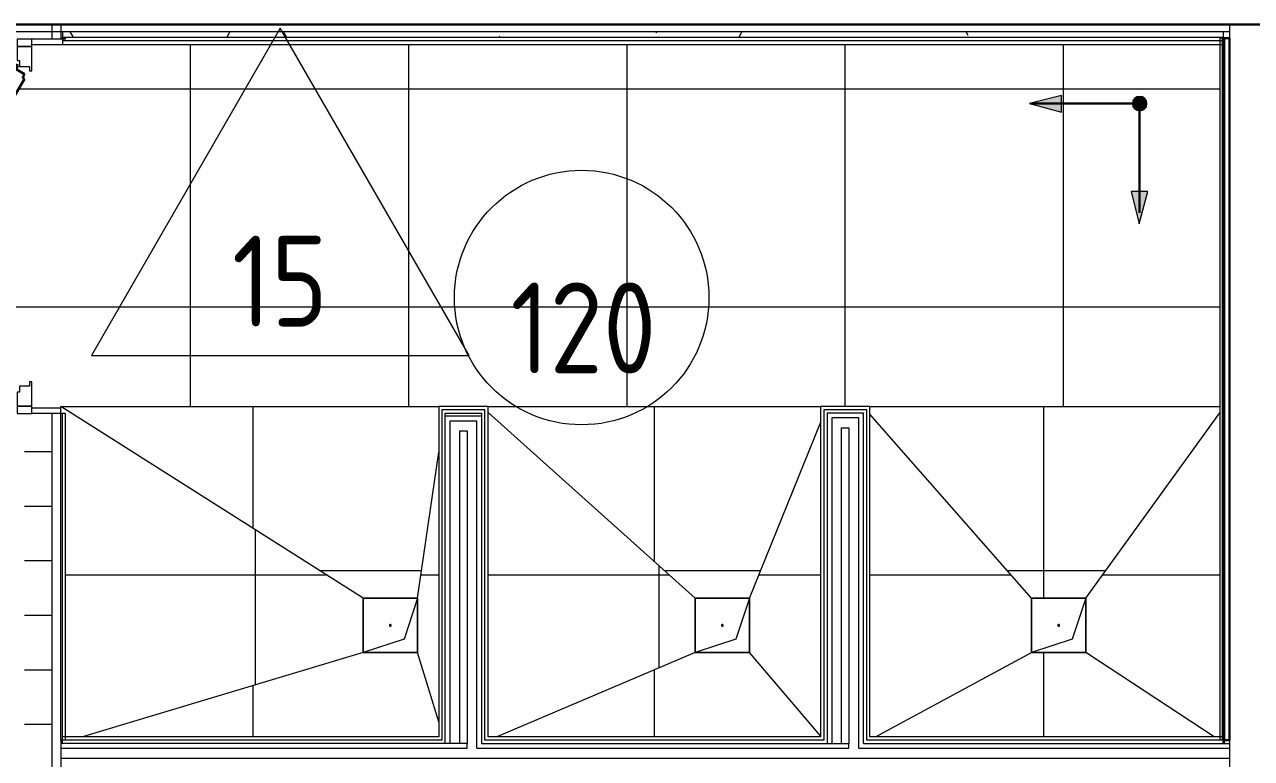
# Model space of a CAD drawing. Header units: millimetres. Extents: x -12447 to 83753, y -46415 to 46712.
# Drawn here: x 21009 to 24383, y 15356 to 17374 of the extents above; entities that cross this region are included whole.
import ezdxf

# ---------------------------------------------------------------- set-up
doc = ezdxf.new("R2010")
doc.units = ezdxf.units.MM
for name, color, linetype, lineweight in [('Двери', 7, 'Continuous', 9), ('Марки', 7, 'Continuous', 20), ('Марки помещений', 7, 'Continuous', 20), ('Обобщенные модели', 7, 'Continuous', 18), ('Перекрытие', 7, 'Continuous', 18), ('Перекрытие штриховка', 7, 'Continuous', 18), ('Стены внутренние', 7, 'Continuous', 18), ('Стены несущие', 7, 'Continuous', 30), ('Стены отделка', 7, 'Continuous', 30), ('Стены перегородки', 7, 'Continuous', 30), ('Стены штриховка', 7, 'Continuous', 9), ('Узлы', 7, 'Continuous', 18)]:
    doc.layers.add(name, color=color, linetype=linetype, lineweight=lineweight)
doc.layers.add('Линии', color=7, linetype='Continuous', lineweight=9, true_color=0x00a600)
doc.styles.add('GOST Common_1', font='GOST_Common.ttf', dxfattribs={"width": 0.9, "height": 250})

# ---------------------------------------------------------------- blocks, each defined once
blk = doc.blocks.new('GM_Отверстие прямоугольное _в плите_ - Отверстие-1400855-План полов 1-го этажа')
at = {"layer": 'Обобщенные модели'}
for p, q in [((-75, -75), (-75, 75)), ((-75, 75), (75, 75)), ((75, 75), (-75, 75)), ((-75, 75), (-75, -75)), ((-37.5, 37.5), (75, 75)), ((75, 75), (75, -75)), ((75, -75), (75, 75)), ((-75, -75), (-37.5, 37.5)), ((75, -75), (-75, -75)), ((-75, -75), (75, -75))]:
    blk.add_line(p, q, dxfattribs=at)
for start, end in [(360, 180), (180, 360), (60, 165), (300, 360), (195, 270)]:
    blk.add_arc((0, 0), 2.5, start, end, dxfattribs=at)
blk = doc.blocks.new('АС_Дверь_Однопольная_Алюминиевая - 1030х2200 алюм ост с мат_плёнкой Д18л-V15-План полов 1-го этажа')
at = {"layer": 'Двери'}
for p, q in [((-390, -17.5), (-390, -57.5)), ((-370, -17.5), (-390, -17.5)), ((-370, -57.5), (-370, -17.5)), ((-303, -17.5), (-370, -17.5)), ((-370, -17.5), (-370, -57.5)), ((-314.5, -51), (-314.5, -24)), ((-314.5, -24), (-303, -24)), ((-303, -24), (-303, -17.5)), ((620, -17.5), (553, -17.5)), ((553, -17.5), (553, -24)), ((553, -24), (564.5, -24)), ((564.5, -24), (564.5, -51)), ((640, -17.5), (620, -17.5)), ((620, -17.5), (620, -57.5)), ((620, -57.5), (620, -17.5)), ((640, -57.5), (640, -17.5)), ((-390, -57.5), (-370, -57.5)), ((-370, -57.5), (-331, -57.5)), ((-331, -57.5), (-331, -51)), ((-331, -51), (-314.5, -51)), ((-261.1, -84), (-250.3, -65.4)), ((-250.3, -65.4), (421.7, -453.4)), ((410.6, -436.6), (-230.2, -66.6)), ((564.5, -51), (581, -51)), ((581, -51), (581, -57.5)), ((581, -57.5), (620, -57.5)), ((620, -57.5), (640, -57.5)), ((411, -472), (-261.1, -84)), ((-250.2, -101.3), (390.6, -471.3)), ((421.7, -453.4), (411, -472))]:
    blk.add_line(p, q, dxfattribs=at)
at = {"layer": 'Двери', "lineweight": 30}
for p, q in [((-317.1, -55.1), (-320.4, -60.8)), ((-320.4, -60.8), (-250.2, -101.3)), ((-307.2, -60.9), (-317.1, -55.1)), ((-293.7, -37.5), (-307.2, -60.9)), ((-283.7, -43.2), (-293.7, -37.5)), ((-280.5, -37.6), (-283.7, -43.2)), ((-230.2, -66.6), (-280.5, -37.6)), ((-250.3, -65.4), (-261.1, -84)), ((-234.7, -74.4), (-250.3, -65.4)), ((-230.2, -66.6), (-234.7, -74.4)), ((-261.1, -84), (-245.5, -93)), ((-245.5, -93), (-250.2, -101.3)), ((410.6, -436.6), (406.1, -444.4)), ((460.9, -465.6), (410.6, -436.6)), ((395.4, -463), (390.6, -471.3)), ((390.6, -471.3), (460.8, -511.8)), ((411, -472), (395.4, -463)), ((406.1, -444.4), (421.7, -453.4)), ((421.7, -453.4), (411, -472)), ((457.6, -471.2), (460.9, -465.6)), ((467.6, -477), (457.6, -471.2)), ((454.1, -500.4), (467.6, -477)), ((464, -506.1), (454.1, -500.4)), ((460.8, -511.8), (464, -506.1))]:
    blk.add_line(p, q, dxfattribs=at)
blk = doc.blocks.new('ADSK_Марка_Помещение_ОдноЗначение - Номер-159740-План полов 1-го этажа')
at = {"layer": 'Марки помещений'}
blk.add_circle((0, 0), 3.5, dxfattribs=at)
blk = doc.blocks.new('ADSK_Марка_ПерекрытиеПол - Экземпляр_Отделка пола-158379-План полов 1-го этажа')
at = {"layer": 'Марки', "color": 1, "true_color": 0xff0000}
for p, q in [((0, 9), (-5.196, 0)), ((5.196, 0), (0, 9)), ((-5.196, 0), (5.196, 0))]:
    blk.add_line(p, q, dxfattribs=at)

msp = doc.modelspace()

# ---------------------------------------------------------------- hatches: boundary and pattern name
at = {"layer": 'Перекрытие штриховка', "lineweight": 9, "true_color": 0x787878}
h = msp.add_hatch(dxfattribs=at)
h.set_pattern_fill('FP_33', color=8, style=0, pattern_type=2)
h.set_pattern_definition([(0, (10065, 16597.5), (0, 600), []), (90, (10065, 16597.5), (-600, 4e-14), [])])
h.paths.add_polyline_path([(20971.705, 16319.451), (20988.705, 16319.91), (20988.705, 16363.451), (20995.205, 16363.451), (20995.205, 16379.951), (21022.205, 16379.951), (21022.205, 16391.451), (21028.705, 16391.451), (21028.705, 16319.451), (21108.705, 16319.451), (21108.705, 16323.504), (24295.5, 16323.504), (24295.5, 17319.451), (21028.705, 17319.451), (21028.705, 17247.451), (21022.205, 17247.451), (21022.205, 17258.951), (20995.205, 17258.951), (20995.205, 17275.451), (20988.705, 17275.451), (20988.705, 17319.451), (20971.705, 17319.451), (20971.705, 17241.006), (20985.455, 17264.822), (20991.085, 17261.572), (20985.455, 17251.543), (21008.596, 17237.903), (21002.967, 17228.153), (21008.596, 17224.903), (20971.705, 17161.006), (20971.705, 16323.504)])
h.paths.add_polyline_path([(24305, 17336.951), (24322.5, 17336.951), (24322.5, 17354.451), (24305, 17354.451), (24305, 17339.451)])
h = msp.add_hatch(dxfattribs=at)
h.set_pattern_fill('FP_175', color=8, style=0, pattern_type=2)
h.set_pattern_definition([(0, (21643.06, 15860.2), (0, 600), []), (90, (21643.06, 15860.2), (-599.83, 4e-14), [])])
h.paths.add_polyline_path([(21108.705, 15396.951), (21112.705, 15398.154), (21112.705, 15405.951), (21108.705, 15405.951)])
h.paths.add_polyline_path([(21121.705, 15414.951), (21168.534, 15414.951), (21939.654, 15646.951), (21939.654, 15796.951), (21108.705, 16323.504), (21108.705, 16304.451), (21121.705, 16304.451), (21121.705, 15564.089)])
h = msp.add_hatch(dxfattribs=at)
h.set_pattern_fill('FP_176', color=8, style=0, pattern_type=2)
h.set_pattern_definition([(0, (21637.1, 15872.3), (0, 599.57), []), (90, (21637.1, 15872.3), (-600, 4e-14), [])])
h.paths.add_polyline_path([(21939.654, 15796.951), (22089.654, 15796.951), (22147.5, 16198.541), (22147.5, 16323.504), (21108.705, 16323.504), (21851.478, 15852.826)])
h = msp.add_hatch(dxfattribs=at)
h.set_pattern_fill('FP_172', color=8, style=0, pattern_type=2)
h.set_pattern_definition([(0, (22740.5, 15872.3), (0, 599.57), []), (90, (22740.5, 15872.3), (-600, 4e-14), [])])
h.paths.add_polyline_path([(22852.5, 15796.951), (23002.5, 15796.951), (23197.5, 16279.007), (23197.5, 16323.504), (22283.5, 16323.504), (22283.5, 16307.358), (22788.383, 15854.465)])
h = msp.add_hatch(dxfattribs=at)
h.set_pattern_fill('FP_171', color=8, style=0, pattern_type=2)
h.set_pattern_definition([(0, (22753.1, 15860.2), (0, 600), []), (90, (22753.1, 15860.2), (-599.65, 4e-14), [])])
h.paths.add_polyline_path([(22283.5, 15414.951), (22307.764, 15414.951), (22852.5, 15646.951), (22852.5, 15796.951), (22283.5, 16307.358), (22283.5, 15545.731)])
h = msp.add_hatch(dxfattribs=at)
h.set_pattern_fill('FP_168', color=8, style=0, pattern_type=2)
h.set_pattern_definition([(180, (23811.5, 15872.3), (-7e-14, -599.57), []), (270, (23811.5, 15872.3), (600, 4e-14), [])])
h.paths.add_polyline_path([(23777.277, 15796.951), (23927.277, 15796.951), (24295.5, 16306.886), (24295.5, 16323.504), (23333.5, 16323.504), (23333.5, 16302.979), (23726.838, 15854.465)])
h = msp.add_hatch(dxfattribs=at)
h.set_pattern_fill('FP_166', color=8, style=0, pattern_type=2)
h.set_pattern_definition([(180, (23832.85, 15860.2), (-7e-14, -600), []), (270, (23832.85, 15860.2), (599.44, 4e-14), [])])
h.paths.add_polyline_path([(23348.748, 15414.951), (23777.277, 15646.951), (23777.277, 15796.951), (23333.5, 16302.979), (23333.5, 15414.951)])
h = msp.add_hatch(dxfattribs=at)
h.set_pattern_fill('FP_169', color=8, style=0, pattern_type=2)
h.set_pattern_definition([(180, (23845.7, 15860.2), (-7e-14, -600), []), (270, (23845.7, 15860.2), (599.17, 4e-14), [])])
h.paths.add_polyline_path([(24307.5, 15396.951), (24307.5, 15405.951), (24305, 15405.951), (24305, 15398.595)])
h.paths.add_polyline_path([(24295.5, 15414.951), (24295.5, 16306.886), (23927.277, 15796.951), (23927.277, 15646.951), (24280.124, 15414.951)])
h = msp.add_hatch(dxfattribs=at)
h.set_pattern_fill('FP_173', color=8, style=0, pattern_type=2)
h.set_pattern_definition([(0, (22843.8, 15860.2), (0, 600), []), (90, (22843.8, 15860.2), (-597.4, 4e-14), [])])
h.paths.add_polyline_path([(23197.5, 15418.078), (23197.5, 16279.007), (23002.5, 15796.951), (23002.5, 15646.951), (23178.17, 15440.766)])
h = msp.add_hatch(dxfattribs=at)
h.set_pattern_fill('FP_177', color=8, style=0, pattern_type=2)
h.set_pattern_definition([(0, (22363, 15860.2), (0, 600), []), (90, (22363, 15860.2), (-580.17, 4e-14), [])])
h.paths.add_polyline_path([(22147.5, 15456.282), (22147.5, 16198.541), (22089.654, 15796.951), (22089.654, 15646.951), (22112.439, 15571.846)])
h = msp.add_hatch(dxfattribs=at)
h.set_pattern_fill('FP_174', color=8, style=0, pattern_type=2)
h.set_pattern_definition([(0, (21637.1, 15907.63), (0, 598.1), []), (90, (21637.1, 15907.63), (-600, 4e-14), [])])
h.paths.add_polyline_path([(21108.956, 15396.951), (21112.705, 15396.951), (21112.705, 15398.154), (21108.705, 15396.951)])
h.paths.add_polyline_path([(21168.534, 15414.951), (22147.5, 15414.951), (22147.5, 15456.282), (22089.654, 15646.951), (21939.654, 15646.951), (21433.41, 15494.642)])
h = msp.add_hatch(dxfattribs=at)
h.set_pattern_fill('FP_170', color=8, style=0, pattern_type=2)
h.set_pattern_definition([(0, (22740.5, 15907.63), (0, 598.1), []), (90, (22740.5, 15907.63), (-600, 4e-14), [])])
h.paths.add_polyline_path([(23105.685, 15414.951), (23197.5, 15414.951), (23197.5, 15418.078), (23002.5, 15646.951), (22852.5, 15646.951), (22307.764, 15414.951), (23002.5, 15414.951)])
h = msp.add_hatch(dxfattribs=at)
h.set_pattern_fill('FP_167', color=8, style=0, pattern_type=2)
h.set_pattern_definition([(180, (23811.5, 15907.63), (-7e-14, -598.1), []), (270, (23811.5, 15907.63), (600, 4e-14), [])])
h.paths.add_polyline_path([(24307.5, 15396.951), (24305, 15398.595), (24305, 15396.951)])
h.paths.add_polyline_path([(24280.124, 15414.951), (23927.277, 15646.951), (23777.277, 15646.951), (23350.027, 15414.951), (23941.822, 15414.951)])
at = {"layer": 'Стены внутренние', "lineweight": 9}
h = msp.add_hatch(dxfattribs=at)
h.set_pattern_fill('FP_4', color=256, style=0, pattern_type=2)
h.set_pattern_definition([(0, (0, 0), (0, 150), []), (90, (0, 0), (-150, 9e-15), [])])
h.paths.add_polyline_path([(21083.705, 13340.701), (21083.705, 13459.451), (21008.705, 13459.451), (21008.705, 13340.853), (21072.214, 13340.724)])
h.paths.add_polyline_path([(21028.705, 14489.451), (21083.705, 14489.451), (21083.705, 16304.451), (21008.705, 16304.451), (21008.705, 14489.451)])
h.paths.add_polyline_path([(21008.705, 17334.451), (21083.705, 17334.451), (21083.705, 17354.451), (21008.705, 17354.451), (21008.705, 17339.451)])
h = msp.add_hatch(dxfattribs=at)
h.set_pattern_fill('FP_6', color=256, style=0, pattern_type=2)
h.set_pattern_definition([(0, (0, 0), (406.4, 101.6), [33.528, -271.272, 33.528, -271.272, -1625.6]), (0, (0, 0), (406.4, 101.6), [-609.6, 33.528, -576.072, 33.528, -271.272, -711.2]), (0, (0, 0), (406.4, 101.6), [-1524, 33.528, -169.672, 33.528, -474.472]), (120, (152.4, 50.8), (-291.18818, 301.15272), [33.528, -271.272, 33.528, -271.272, -1625.6]), (120, (152.4, 50.8), (-291.18818, 301.15272), [-609.6, 33.528, -576.072, 33.528, -271.272, -711.2]), (120, (152.4, 50.8), (-291.18818, 301.15272), [-1524, 33.528, -169.672, 33.528, -474.472]), (240, (203.2, 254), (-115.21182, -402.75272), [33.528, -271.272, 33.528, -271.272, -1625.6]), (240, (203.2, 254), (-115.21182, -402.75272), [-609.6, 33.528, -576.072, 33.528, -271.272, -711.2]), (240, (203.2, 254), (-115.21182, -402.75272), [-1524, 33.528, -169.672, 33.528, -474.472])])
h.paths.add_polyline_path([(22269.547, 17339.451), (24305, 17339.451), (24305, 17354.451), (21112.705, 17354.451), (21112.705, 17339.451), (21433.41, 17339.451)])
at = {"layer": 'Узлы', "true_color": 0xff0000}
for points in [[(23860.349, 17133.326), (23860.349, 17178.934), (23772.179, 17156.951)], [(24075, 17136.951), (24080.176, 17137.632), (24085, 17139.63), (24089.142, 17142.809), (24092.321, 17146.951), (24094.319, 17151.775), (24095, 17156.951), (24094.319, 17162.127), (24092.321, 17166.951), (24089.142, 17171.093), (24085, 17174.271), (24080.176, 17176.269), (24075, 17176.951), (24069.824, 17176.269), (24065, 17174.271), (24060.858, 17171.093), (24057.679, 17166.951), (24055.681, 17162.127), (24055, 17156.951), (24055.681, 17151.775), (24057.679, 17146.951), (24060.858, 17142.809), (24065, 17139.63), (24069.824, 17137.632)], [(24073.761, 16826.736), (24097.386, 16914.906), (24051.777, 16914.906), (24061.542, 16875.744)]]:
    msp.add_hatch(color=1, dxfattribs=at).paths.add_polyline_path(points)

# ---------------------------------------------------------------- linework, layer by layer
at = {"layer": 'Линии', "color": 1, "lineweight": 18, "true_color": 0xff0000}
for p, q in [((23860.349, 17178.934), (23772.179, 17156.951)), ((23860.349, 17133.326), (23860.349, 17178.934)), ((23772.179, 17156.951), (23860.349, 17133.326)), ((24097.386, 16914.906), (24051.777, 16914.906)), ((24051.777, 16914.906), (24073.761, 16826.736)), ((24073.761, 16826.736), (24097.386, 16914.906))]:
    msp.add_line(p, q, dxfattribs=at)
at = {"layer": 'Линии', "color": 1, "lineweight": 30, "true_color": 0xff0000}
for q in [(23775, 17156.951), (24075, 16856.951)]:
    msp.add_line((24075, 17156.951), q, dxfattribs=at)
at = {"layer": 'Линии', "color": 1, "lineweight": 18, "true_color": 0xff0000}
for start, end in [(0, 180), (180, 0)]:
    msp.add_arc((24075, 17156.951), 20, start, end, dxfattribs=at)
at = {"layer": 'Перекрытие'}
for p, q in [((21028.705, 17319.451), (21112.705, 17319.451)), ((21108.705, 16319.451), (21028.705, 16319.451)), ((21939.654, 15796.951), (21108.705, 16323.504)), ((21108.705, 16304.451), (21108.705, 16323.504)), ((21108.705, 16323.504), (22147.5, 16323.504)), ((22283.5, 16323.504), (23197.5, 16323.504)), ((22852.5, 15796.951), (22283.5, 16307.358)), ((23333.5, 16323.504), (24295.5, 16323.504)), ((23777.277, 15796.951), (23333.5, 16302.979)), ((23927.277, 15796.951), (24295.5, 16306.886)), ((23002.5, 15796.951), (23197.5, 16279.007)), ((22089.654, 15796.951), (22147.5, 16198.541)), ((21939.654, 15646.951), (21168.534, 15414.951)), ((22147.5, 15456.282), (22089.654, 15646.951)), ((22852.5, 15646.951), (22307.764, 15414.951)), ((23197.531, 15418.041), (23002.5, 15646.951)), ((23348.748, 15414.951), (23777.277, 15646.951)), ((24280.124, 15414.951), (23927.277, 15646.951)), ((21112.705, 15398.154), (21108.705, 15396.951)), ((24307.5, 15396.951), (24305, 15398.595)), ((24307.5, 15405.951), (24307.5, 15396.951))]:
    msp.add_line(p, q, dxfattribs=at)
at = {"layer": 'Стены несущие'}
for p, q in [((17812.397, 17374.451), (30745, 17374.451)), ((24322.5, 17336.951), (24307.5, 17336.951)), ((24307.5, 17336.951), (24307.5, 15405.951)), ((24322.5, 15405.951), (24322.5, 17336.951)), ((24322.5, 15405.951), (24307.5, 15405.951))]:
    msp.add_line(p, q, dxfattribs=at)
at = {"layer": 'Стены отделка', "lineweight": 9}
for p, q in [((24322.5, 17354.451), (16334.709, 17354.451)), ((21108.705, 17374.451), (21108.705, 17336.951)), ((21112.705, 17354.451), (21112.705, 17319.451)), ((24305, 17354.451), (24305, 17319.451)), ((21121.705, 17334.451), (21028.705, 17334.451)), ((21121.705, 17336.951), (21108.705, 17336.951)), ((21112.705, 17319.451), (24305, 17319.451)), ((21121.705, 17334.451), (21121.705, 17336.951)), ((24295.5, 17336.951), (24295.5, 15405.951)), ((24307.5, 17336.951), (24295.5, 17336.951)), ((21121.705, 16304.451), (21028.705, 16304.451)), ((21121.705, 15405.951), (21121.705, 16304.451)), ((22283.5, 16323.504), (22147.5, 16323.504)), ((22147.5, 16323.504), (22147.5, 15414.951)), ((22165.5, 16305.504), (22265.5, 16305.504)), ((22165.5, 15396.951), (22165.5, 16305.504)), ((22265.5, 16296.951), (22165.5, 16296.951)), ((22265.5, 16305.504), (22265.5, 15396.951)), ((22283.5, 15414.951), (22283.5, 16323.504)), ((23333.5, 16323.504), (23197.5, 16323.504)), ((23197.5, 16323.504), (23197.5, 15414.951)), ((23215.5, 16305.504), (23215.5, 15396.951)), ((23315.5, 16305.504), (23215.5, 16305.504)), ((23315.5, 15396.951), (23315.5, 16305.504)), ((23333.5, 15414.951), (23333.5, 16323.504)), ((23255.5, 15396.951), (23255.5, 16265.504)), ((23255.5, 16265.504), (23275.5, 16265.504)), ((23275.5, 16265.504), (23275.5, 15396.951)), ((22205.5, 15396.951), (22205.5, 16256.951)), ((22205.5, 16256.951), (22225.5, 16256.951)), ((22225.5, 16256.951), (22225.5, 15396.951)), ((21108.705, 15405.951), (21108.705, 15246.951)), ((21112.705, 15405.951), (21108.705, 15405.951)), ((22225.5, 15396.951), (21108.705, 15396.951)), ((22147.5, 15414.951), (21112.705, 15414.951)), ((21112.705, 15396.951), (21112.705, 15414.951)), ((22265.5, 15396.951), (23275.5, 15396.951)), ((23197.5, 15414.951), (22283.5, 15414.951)), ((23315.5, 15396.951), (24322.5, 15396.951)), ((24305, 15414.951), (23333.5, 15414.951)), ((24305, 15396.951), (24305, 15414.951)), ((24307.5, 15405.951), (24305, 15405.951)), ((21108.705, 15356.951), (24322.5, 15356.951))]:
    msp.add_line(p, q, dxfattribs=at)
at = {"layer": 'Стены перегородки', "lineweight": 18}
msp.add_line((24322.5, 17374.451), (24322.5, 13314.112), dxfattribs=at)
at = {"layer": 'Стены штриховка'}
for p, q in [((21083.705, 17374.451), (21083.705, 17334.451)), ((21108.705, 17334.451), (21108.705, 17336.951)), ((21112.705, 17339.451), (24305, 17339.451)), ((21112.705, 17330.451), (24305, 17330.451)), ((24301.5, 17336.951), (24301.5, 15405.951)), ((21083.705, 16304.451), (21083.705, 14489.451)), ((21108.705, 15405.951), (21108.705, 16304.451)), ((21112.705, 15414.951), (21112.705, 16304.451)), ((22274.5, 16314.504), (22156.5, 16314.504)), ((22156.5, 16314.504), (22156.5, 15405.951)), ((22274.5, 15405.951), (22274.5, 16314.504)), ((23324.5, 16314.504), (23206.5, 16314.504)), ((23206.5, 16314.504), (23206.5, 15405.951)), ((23324.5, 15405.951), (23324.5, 16314.504)), ((22178.5, 16283.951), (22178.5, 15396.951)), ((22252.5, 16283.951), (22178.5, 16283.951)), ((22252.5, 15383.951), (22252.5, 16283.951)), ((23228.5, 16292.504), (23228.5, 15396.951)), ((23302.5, 16292.504), (23228.5, 16292.504)), ((23302.5, 15383.951), (23302.5, 16292.504)), ((22156.5, 15405.951), (21112.705, 15405.951)), ((22225.5, 15383.951), (22225.5, 15396.951)), ((23206.5, 15405.951), (22274.5, 15405.951)), ((23275.5, 15383.951), (23275.5, 15396.951)), ((24305, 15405.951), (23324.5, 15405.951)), ((21108.705, 15383.951), (22225.5, 15383.951)), ((22252.5, 15383.951), (23275.5, 15383.951)), ((23302.5, 15383.951), (24322.5, 15383.951))]:
    msp.add_line(p, q, dxfattribs=at)

# ---------------------------------------------------------------- block references
at = {"layer": 'Двери', "rotation": 270}
msp.add_blockref('АС_Дверь_Однопольная_Алюминиевая - 1030х2200 алюм ост с мат_плёнкой Д18л-V15-План полов 1-го этажа', (21046.205, 16944.451), dxfattribs=at)
at = {"layer": 'Марки', "color": 1, "true_color": 0xff0000, "xscale": 99.99999999999993, "yscale": 99.99999999999993, "zscale": 99.99999999999993}
msp.add_blockref('ADSK_Марка_ПерекрытиеПол - Экземпляр_Отделка пола-158379-План полов 1-го этажа', (21712.075, 16464.242), dxfattribs=at)
at = {"layer": 'Марки помещений', "xscale": 99.99999999999993, "yscale": 99.99999999999993, "zscale": 99.99999999999993}
msp.add_blockref('ADSK_Марка_Помещение_ОдноЗначение - Номер-159740-План полов 1-го этажа', (22540.738, 16623.573), dxfattribs=at)
at = {"layer": 'Обобщенные модели', "rotation": 180}
for p in [(22014.654, 15721.951), (22927.5, 15721.951), (23852.277, 15721.951)]:
    msp.add_blockref('GM_Отверстие прямоугольное _в плите_ - Отверстие-1400855-План полов 1-го этажа', p, dxfattribs=at)

# ---------------------------------------------------------------- texts
at = {"layer": 'Марки', "color": 1, "lineweight": 9, "true_color": 0xff0000, "insert": (21711.043, 16668.668), "char_height": 250, "width": 279.9, "attachment_point": 5, "line_spacing_factor": 1.022766, "style": 'GOST Common_1'}
msp.add_mtext('\\pxqc,t1.44,2.88,4.32,5.76,7.2,8.64,10.08,11.52,12.96,14.4,15.84,17.28,18.72,20.16,21.6,23.04,24.48,25.92,27.36,28.8,30.24,31.68,33.12,34.56,36,37.44,38.88,40.32,41.76,43.2,44.64,46.08;{15}', dxfattribs=at)
at = {"layer": 'Марки помещений', "lineweight": 9, "insert": (22545.681, 16539.991), "char_height": 250, "width": 441, "attachment_point": 5, "line_spacing_factor": 1.022766, "style": 'GOST Common_1'}
msp.add_mtext('\\pxqc,t1.8,3.6,5.4,7.2,9,10.8,12.6,14.4,16.2,18,19.8,21.6,23.4,25.2,27,28.8,30.6,32.4,34.2,36,37.8,39.6,41.4,43.2,45,46.8,48.6,50.4,52.2,54,55.8,57.6;{120}', dxfattribs=at)

doc.saveas('drawing.dxf')
